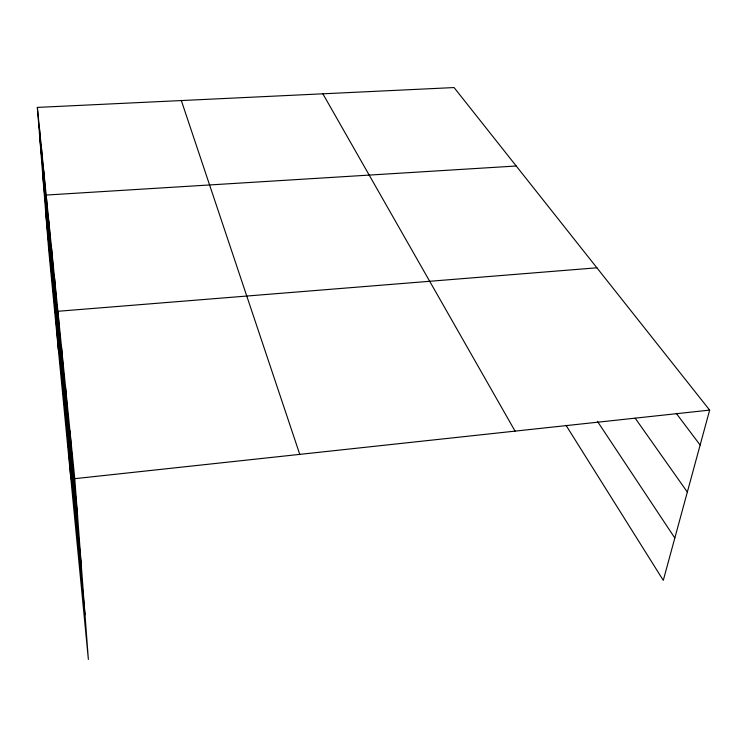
<?xml version="1.0" encoding="UTF-8"?>
<svg xmlns="http://www.w3.org/2000/svg" width="747" height="747" viewBox="0 0 747 747"><rect width="100%" height="100%" fill="white"/><g stroke="black" fill="none" stroke-linecap="round" stroke-linejoin="round"><path stroke-width="1.12" d="M37.35 107.409L74.775 478.668L88.37 659.442L48.704 250.002L37.35 107.409L454.073 87.558L709.65 410.112L663.289 580.363L566.021 425.314M74.775 478.668L709.65 410.112M596.881 267.8L57.902 311.284L70.872 478.762M516.224 166.002L46.183 195.06L58.35 349.549M676.287 413.39L700.135 445.044M635.193 418.208L687.333 492.058M597.479 421.42L674.821 538.008M322.872 93.814L515.066 431.122M181.334 100.556L299.771 454.372M39.628 136.01L77.585 516.065M42.738 175.041L81.358 566.151M45.819 213.763L85.018 614.818M43.756 170.923L46.165 201.457M41.477 148.364L43.849 178.234M39.348 127.233L41.673 156.468M54.624 278.818L57.23 312.227M51.599 248.788L54.157 281.451M48.798 220.953L51.3 252.878M69.947 430.786L72.73 467.389M65.568 387.301L68.304 423.091M61.562 347.626L64.261 382.604"/></g></svg>
